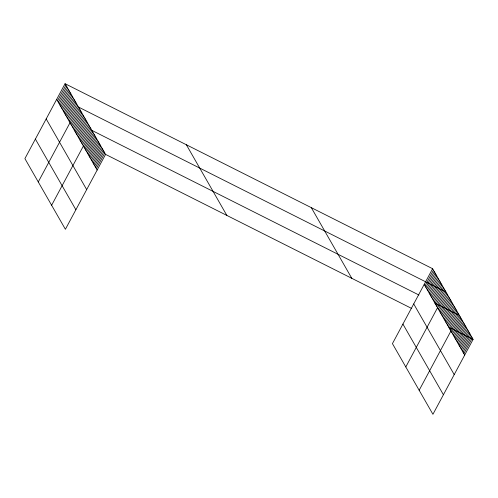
<?xml version="1.0" encoding="UTF-8"?>
<svg xmlns="http://www.w3.org/2000/svg" width="498" height="498" viewBox="0 0 498 498"><rect width="100%" height="100%" fill="white"/><g stroke="black" fill="none" stroke-linecap="round" stroke-linejoin="round"><path stroke-width="0.75" d="M65.07 83.701L24.9 158.619L65.394 229.292L105.564 154.374L65.07 83.701L432.606 268.708L473.1 339.381L432.93 414.299L392.436 343.626L432.606 268.708M57.5 100.839L65.904 85.164M58.334 102.295L66.738 86.621M59.169 103.752L67.579 88.078M60.009 105.209L68.413 89.534M60.843 106.665L69.247 90.991M61.677 108.122L70.081 92.447M62.511 109.579L70.915 93.904M63.346 111.042L71.749 95.367M64.18 112.498L72.59 96.824M65.02 113.955L73.424 98.28M65.854 115.412L74.258 99.737M66.688 116.868L75.092 101.194M67.523 118.325L75.926 102.65M68.357 119.788L76.76 104.107M69.197 121.244L77.601 105.57M38.265 181.944L78.435 107.026L445.965 292.027L405.795 366.945M70.865 124.158L79.269 108.483M71.7 125.614L80.103 109.94M72.534 127.071L80.937 111.396M73.368 128.528L81.778 112.853M74.208 129.99L82.612 114.316M75.042 131.447L83.446 115.773M75.877 132.904L84.28 117.229M76.711 134.36L85.114 118.686M77.545 135.817L85.949 120.143M78.379 137.274L86.789 121.599M79.219 138.73L87.623 123.056M80.053 140.193L88.457 124.519M80.888 141.65L89.291 125.975M81.722 143.107L90.126 127.432M82.556 144.563L90.96 128.889M51.624 205.263L91.8 130.345L418.905 295.003M84.206 147.433L92.609 131.758M85.015 148.846L93.419 133.171M85.824 150.259L94.228 134.584M86.633 151.672L95.037 135.998M87.443 153.085L95.846 137.411M88.252 154.505L96.656 138.824M89.061 155.918L97.465 140.243M89.87 157.331L98.274 141.656M90.68 158.744L99.09 143.069M91.489 160.157L99.899 144.482M92.304 161.57L100.708 145.895M93.114 162.983L101.517 147.308M93.923 164.396L102.327 148.721M94.732 165.809L103.136 150.135M95.541 167.222L103.945 151.548M96.351 168.635L104.754 152.961M425.037 285.84L433.441 270.165M425.871 287.296L434.275 271.622M426.705 288.753L435.109 273.078M427.539 290.216L435.943 274.541M428.373 291.672L436.783 275.998M429.214 293.129L437.618 277.454M430.048 294.586L438.452 278.911M430.882 296.042L439.286 280.368M431.716 297.499L440.12 281.824M432.55 298.956L440.954 283.281M433.385 300.419L441.794 284.744M434.225 301.875L442.629 286.201M435.059 303.332L443.463 287.657M435.893 304.788L444.297 289.114M436.727 306.245L445.131 290.571M438.396 309.165L446.806 293.484M439.236 310.621L447.64 294.947M440.07 312.078L448.474 296.403M440.904 313.535L449.308 297.86M441.738 314.991L450.142 299.317M442.573 316.448L450.976 300.773M443.407 317.905L451.817 302.23M444.247 319.367L452.651 303.693M445.081 320.824L453.485 305.15M445.915 322.281L454.319 306.606M446.75 323.737L455.153 308.063M447.584 325.194L455.994 309.519M448.424 326.651L456.828 310.976M449.258 328.107L457.662 312.433M450.092 329.57L458.496 313.896M419.16 390.27L459.33 315.352L435.071 303.139M451.736 332.44L460.14 316.765M452.545 333.853L460.949 318.178M453.354 335.266L461.764 319.591M454.164 336.679L462.574 321.005M454.979 338.092L463.383 322.418M455.788 339.505L464.192 323.831M456.598 340.918L465.001 325.244M457.407 342.331L465.811 326.657M458.216 343.745L466.62 328.07M459.025 345.158L467.429 329.483M459.835 346.571L468.238 330.896M460.644 347.984L469.048 332.309M461.453 349.397L469.863 333.722M462.269 350.816L470.672 335.135M463.078 352.229L471.482 336.555M463.887 353.642L472.291 337.968M105.564 154.374L411.784 308.511M448.841 327.167L473.1 339.381M424.203 284.383L464.696 355.055M413.72 303.936L454.213 374.602M402.919 324.074L443.413 394.746M311.318 207.66L351.812 278.326M186.358 144.756L226.851 215.429M56.666 99.376L97.16 170.048M46.183 118.929L86.677 189.601M35.383 139.073L75.877 209.739"/></g></svg>
